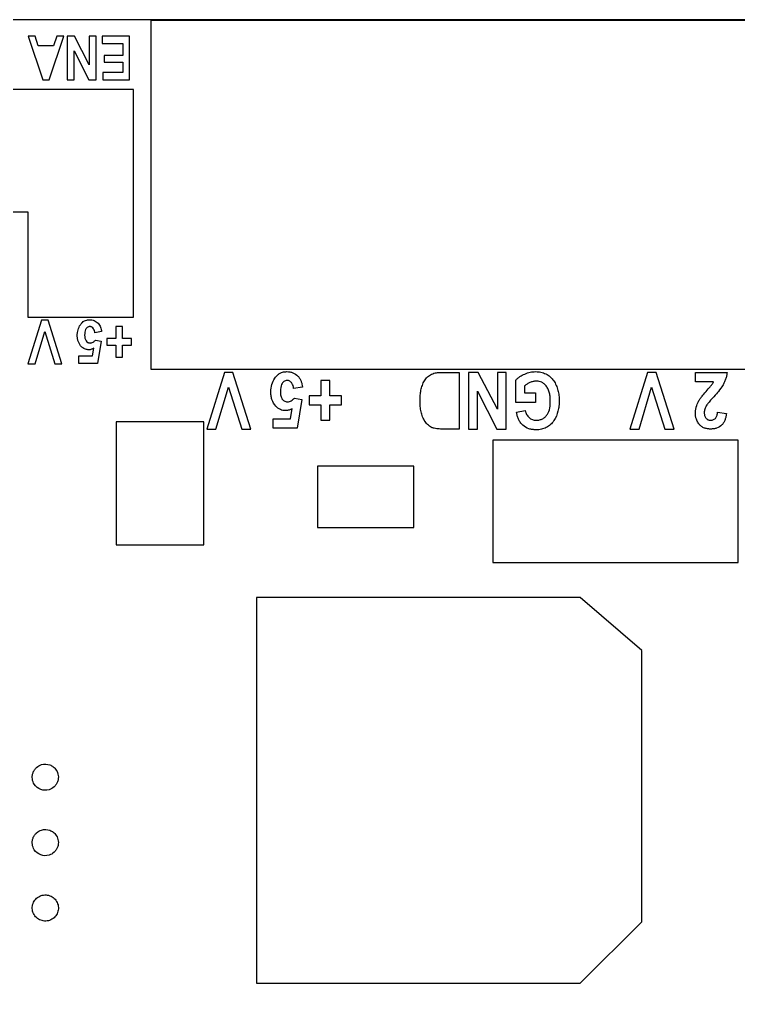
# Model space of a CAD drawing. Header units: millimetres. Extents: x -165 to 165, y -165 to 165.
# Drawn here: x -39.98 to -23.49, y 82.37 to 104.69 of the extents above; entities that cross this region are included whole.
import ezdxf

# ---------------------------------------------------------------- set-up
doc = ezdxf.new("R2010")
doc.units = ezdxf.units.MM
doc.layers.get('0').update_dxf_attribs({"linetype": 'CONTINUOUS'})

msp = doc.modelspace()

# ---------------------------------------------------------------- linework, layer by layer
for p, q in [((-38.094, 97.525), (-38.25, 97.499)), ((-38.236, 97.33), (-38.107, 97.304)), ((-38.303, 96.967), (-38.275, 97.147)), ((-38.107, 97.304), (-38.185, 96.798)), ((-38.613, 96.798), (-38.613, 96.967)), ((-38.613, 96.967), (-38.303, 96.967)), ((-38.185, 96.798), (-38.613, 96.798)), ((-30.302, 96.591), (-29.897, 96.591)), ((-29.897, 96.591), (-29.897, 95.291)), ((-24.476, 96.372), (-24.476, 96.591)), ((-24.476, 96.591), (-23.75, 96.591)), ((-33.488, 96.254), (-33.691, 96.22)), ((-28.597, 95.899), (-28.597, 96.41)), ((-28.395, 96.28), (-28.395, 96.119)), ((-24.062, 96.372), (-24.476, 96.372)), ((-33.673, 96.001), (-33.505, 95.967)), ((-28.395, 96.119), (-28.141, 96.119)), ((-28.141, 96.119), (-28.141, 95.899)), ((-33.76, 95.528), (-33.724, 95.763)), ((-33.505, 95.967), (-33.606, 95.308)), ((-28.141, 95.899), (-28.597, 95.899)), ((-34.163, 95.308), (-34.163, 95.528)), ((-34.163, 95.528), (-33.76, 95.528)), ((-28.58, 95.68), (-28.378, 95.714)), ((-23.97, 95.68), (-23.767, 95.646)), ((-33.606, 95.308), (-34.163, 95.308)), ((-29.897, 95.291), (-30.291, 95.291))]:
    msp.add_line(p, q)
for points in [[(-58.259, 104.686), (-15.259, 104.686), (-15.259, 61.686), (-58.259, 61.686)], [(-36.968, 104.659), (-36.968, 96.662), (-20.884, 96.662), (-20.884, 104.659)], [(-39.779, 104.3), (-39.443, 103.3), (-39.297, 103.3), (-38.961, 104.3), (-39.124, 104.3), (-39.195, 104.079), (-39.545, 104.079), (-39.617, 104.3)], [(-38.221, 104.3), (-38.377, 104.3), (-38.377, 103.648), (-38.715, 104.3), (-38.883, 104.3), (-38.883, 103.3), (-38.727, 103.3), (-38.727, 103.968), (-38.384, 103.3), (-38.221, 103.3)], [(-37.455, 104.3), (-38.078, 104.3), (-38.078, 104.131), (-37.61, 104.131), (-37.61, 103.859), (-38.039, 103.859), (-38.039, 103.703), (-37.61, 103.703), (-37.61, 103.469), (-38.065, 103.469), (-38.065, 103.3), (-37.455, 103.3)], [(-37.362, 103.083), (-52.236, 103.083), (-52.236, 97.856), (-49.826, 97.856), (-49.826, 100.272), (-39.786, 100.272), (-39.786, 97.856), (-37.362, 97.856)], [(-39.319, 97.785), (-39.47, 97.785), (-39.782, 96.785), (-39.62, 96.785), (-39.399, 97.525), (-39.165, 96.785), (-39.003, 96.785)], [(-37.613, 97.642), (-37.769, 97.642), (-37.769, 97.369), (-37.977, 97.369), (-37.977, 97.214), (-37.769, 97.214), (-37.769, 96.941), (-37.613, 96.941), (-37.613, 97.214), (-37.406, 97.214), (-37.406, 97.369), (-37.613, 97.369)], [(-35.277, 96.591), (-35.683, 95.291), (-35.472, 95.291), (-35.185, 96.254), (-34.881, 95.291), (-34.67, 95.291), (-35.081, 96.591)], [(-28.817, 96.591), (-29.019, 96.591), (-29.019, 95.744), (-29.459, 96.591), (-29.678, 96.591), (-29.678, 95.291), (-29.475, 95.291), (-29.475, 96.16), (-29.028, 95.291), (-28.817, 95.291)], [(-25.377, 96.591), (-25.573, 96.591), (-25.979, 95.291), (-25.768, 95.291), (-25.481, 96.254), (-25.177, 95.291), (-24.966, 95.291)], [(-33.066, 96.406), (-33.066, 96.051), (-33.336, 96.051), (-33.336, 95.849), (-33.066, 95.849), (-33.066, 95.494), (-32.863, 95.494), (-32.863, 95.849), (-32.593, 95.849), (-32.593, 96.051), (-32.863, 96.051), (-32.863, 96.406)], [(-35.751, 95.46), (-37.763, 95.46), (-37.763, 92.634), (-35.751, 92.634)], [(-23.496, 95.038), (-29.121, 95.038), (-29.121, 92.233), (-23.496, 92.233)], [(-30.933, 94.438), (-33.14, 94.438), (-33.14, 93.035), (-30.933, 93.035)], [(-34.545, 82.583), (-27.116, 82.583), (-25.709, 83.99), (-25.709, 90.215), (-27.116, 91.424), (-34.545, 91.424)]]:
    msp.add_lwpolyline(points, close=True)
for points, knots in [([(-38.652, 97.444), (-38.652, 97.458), (-38.652, 97.469), (-38.651, 97.476), (-38.65, 97.486), (-38.649, 97.496), (-38.648, 97.507), (-38.645, 97.529), (-38.64, 97.549), (-38.634, 97.569), (-38.622, 97.609), (-38.605, 97.647), (-38.581, 97.683), (-38.567, 97.705), (-38.551, 97.724), (-38.535, 97.739), (-38.521, 97.751), (-38.506, 97.761), (-38.49, 97.77), (-38.472, 97.78), (-38.452, 97.787), (-38.431, 97.791), (-38.421, 97.794), (-38.41, 97.795), (-38.4, 97.796), (-38.393, 97.797), (-38.382, 97.797), (-38.368, 97.798)], [0, 0, 0, 0, 0.0625, 0.0625, 0.0625, 0.125, 0.125, 0.125, 0.25, 0.25, 0.25, 0.5, 0.5, 0.5, 0.642857, 0.642857, 0.642857, 0.75, 0.75, 0.75, 0.875, 0.875, 0.875, 0.9375, 0.9375, 0.9375, 1, 1, 1, 1]), ([(-38.368, 97.798), (-38.356, 97.798), (-38.347, 97.797), (-38.341, 97.797), (-38.333, 97.796), (-38.325, 97.795), (-38.315, 97.793), (-38.296, 97.79), (-38.279, 97.785), (-38.263, 97.779), (-38.23, 97.766), (-38.201, 97.746), (-38.175, 97.719), (-38.163, 97.706), (-38.152, 97.692), (-38.143, 97.677), (-38.134, 97.663), (-38.126, 97.647), (-38.119, 97.629), (-38.113, 97.614), (-38.108, 97.597), (-38.103, 97.578), (-38.1, 97.564), (-38.097, 97.547), (-38.094, 97.525)], [0, 0, 0, 0, 0.0625, 0.0625, 0.0625, 0.125, 0.125, 0.125, 0.25, 0.25, 0.25, 0.5, 0.5, 0.5, 0.625, 0.625, 0.625, 0.75, 0.75, 0.75, 0.875, 0.875, 0.875, 1, 1, 1, 1]), ([(-38.365, 97.642), (-38.372, 97.642), (-38.377, 97.641), (-38.381, 97.641), (-38.386, 97.64), (-38.391, 97.638), (-38.396, 97.637), (-38.405, 97.633), (-38.415, 97.628), (-38.423, 97.621), (-38.432, 97.614), (-38.441, 97.605), (-38.448, 97.595), (-38.453, 97.588), (-38.458, 97.58), (-38.462, 97.572), (-38.47, 97.555), (-38.476, 97.534), (-38.479, 97.511), (-38.482, 97.494), (-38.483, 97.473), (-38.483, 97.448)], [0, 0, 0, 0, 0.0625, 0.0625, 0.0625, 0.125, 0.125, 0.125, 0.25, 0.25, 0.25, 0.392857, 0.392857, 0.392857, 0.5, 0.5, 0.5, 0.75, 0.75, 0.75, 1, 1, 1, 1]), ([(-38.25, 97.499), (-38.251, 97.51), (-38.252, 97.519), (-38.253, 97.524), (-38.255, 97.533), (-38.257, 97.541), (-38.259, 97.548), (-38.265, 97.565), (-38.272, 97.58), (-38.281, 97.593), (-38.291, 97.607), (-38.303, 97.619), (-38.318, 97.628), (-38.325, 97.633), (-38.333, 97.636), (-38.34, 97.638), (-38.346, 97.64), (-38.354, 97.641), (-38.365, 97.642)], [0, 0, 0, 0, 0.125, 0.125, 0.125, 0.25, 0.25, 0.25, 0.5, 0.5, 0.5, 0.75, 0.75, 0.75, 0.875, 0.875, 0.875, 1, 1, 1, 1]), ([(-38.562, 97.186), (-38.573, 97.198), (-38.58, 97.207), (-38.585, 97.213), (-38.591, 97.222), (-38.598, 97.232), (-38.604, 97.243), (-38.615, 97.262), (-38.624, 97.283), (-38.632, 97.306), (-38.639, 97.327), (-38.644, 97.35), (-38.648, 97.375), (-38.649, 97.387), (-38.65, 97.398), (-38.651, 97.409), (-38.652, 97.417), (-38.652, 97.429), (-38.652, 97.444)], [0, 0, 0, 0, 0.125, 0.125, 0.125, 0.25, 0.25, 0.25, 0.5, 0.5, 0.5, 0.75, 0.75, 0.75, 0.875, 0.875, 0.875, 1, 1, 1, 1]), ([(-38.483, 97.448), (-38.483, 97.419), (-38.481, 97.396), (-38.477, 97.378), (-38.472, 97.351), (-38.463, 97.33), (-38.45, 97.313), (-38.439, 97.297), (-38.426, 97.286), (-38.411, 97.278), (-38.405, 97.274), (-38.398, 97.272), (-38.391, 97.27), (-38.385, 97.268), (-38.38, 97.267), (-38.375, 97.266), (-38.372, 97.266), (-38.366, 97.266), (-38.359, 97.265)], [0, 0, 0, 0, 0.285714, 0.285714, 0.285714, 0.571429, 0.571429, 0.571429, 0.785714, 0.785714, 0.785714, 0.871429, 0.871429, 0.871429, 0.935714, 0.935714, 0.935714, 1, 1, 1, 1]), ([(-38.359, 97.265), (-38.351, 97.266), (-38.345, 97.266), (-38.341, 97.267), (-38.336, 97.267), (-38.33, 97.269), (-38.324, 97.27), (-38.312, 97.273), (-38.301, 97.278), (-38.291, 97.284), (-38.28, 97.29), (-38.271, 97.297), (-38.261, 97.305), (-38.255, 97.31), (-38.246, 97.319), (-38.236, 97.33)], [0, 0, 0, 0, 0.125, 0.125, 0.125, 0.25, 0.25, 0.25, 0.5, 0.5, 0.5, 0.75, 0.75, 0.75, 0.9999999, 0.9999999, 0.9999999, 0.9999999]), ([(-38.389, 97.11), (-38.4, 97.11), (-38.408, 97.11), (-38.413, 97.111), (-38.421, 97.111), (-38.429, 97.113), (-38.437, 97.114), (-38.455, 97.118), (-38.47, 97.123), (-38.484, 97.129), (-38.498, 97.135), (-38.512, 97.143), (-38.526, 97.154), (-38.533, 97.159), (-38.539, 97.164), (-38.545, 97.169), (-38.549, 97.173), (-38.555, 97.179), (-38.562, 97.186)], [0, 0, 0, 0, 0.125, 0.125, 0.125, 0.25, 0.25, 0.25, 0.5, 0.5, 0.5, 0.75, 0.75, 0.75, 0.875, 0.875, 0.875, 1, 1, 1, 1]), ([(-38.275, 97.147), (-38.287, 97.14), (-38.295, 97.135), (-38.301, 97.132), (-38.311, 97.127), (-38.32, 97.123), (-38.329, 97.12), (-38.339, 97.116), (-38.349, 97.114), (-38.359, 97.112), (-38.365, 97.111), (-38.375, 97.11), (-38.389, 97.11)], [0, 0, 0, 0, 0.25, 0.25, 0.25, 0.5, 0.5, 0.5, 0.75, 0.75, 0.75, 1, 1, 1, 1]), ([(-34.214, 96.149), (-34.214, 96.262), (-34.183, 96.366), (-34.122, 96.459), (-34.112, 96.474), (-34.103, 96.487), (-34.094, 96.497), (-34.084, 96.509), (-34.073, 96.52), (-34.061, 96.531), (-34.043, 96.547), (-34.024, 96.561), (-34.003, 96.572), (-33.979, 96.584), (-33.953, 96.594), (-33.926, 96.6), (-33.903, 96.605), (-33.875, 96.608), (-33.845, 96.608)], [0, 0, 0, 0, 0.5, 0.5, 0.5, 0.571429, 0.571429, 0.571429, 0.642857, 0.642857, 0.642857, 0.75, 0.75, 0.75, 0.875, 0.875, 0.875, 1, 1, 1, 1]), ([(-33.845, 96.608), (-33.823, 96.609), (-33.8, 96.607), (-33.775, 96.602), (-33.752, 96.598), (-33.729, 96.592), (-33.708, 96.584), (-33.665, 96.566), (-33.627, 96.541), (-33.594, 96.506), (-33.578, 96.489), (-33.564, 96.471), (-33.551, 96.451), (-33.54, 96.433), (-33.53, 96.412), (-33.521, 96.389), (-33.513, 96.369), (-33.506, 96.347), (-33.5, 96.322), (-33.494, 96.299), (-33.49, 96.276), (-33.488, 96.254)], [0, 0, 0, 0, 0.125, 0.125, 0.125, 0.25, 0.25, 0.25, 0.5, 0.5, 0.5, 0.625, 0.625, 0.625, 0.75, 0.75, 0.75, 0.875, 0.875, 0.875, 1, 1, 1, 1]), ([(-30.792, 95.955), (-30.792, 95.98), (-30.791, 95.999), (-30.791, 96.012), (-30.79, 96.032), (-30.789, 96.051), (-30.787, 96.069), (-30.784, 96.108), (-30.778, 96.146), (-30.771, 96.182), (-30.762, 96.221), (-30.752, 96.257), (-30.739, 96.292), (-30.725, 96.332), (-30.709, 96.366), (-30.691, 96.396), (-30.671, 96.43), (-30.648, 96.459), (-30.62, 96.486), (-30.591, 96.513), (-30.559, 96.534), (-30.525, 96.55), (-30.508, 96.558), (-30.49, 96.565), (-30.472, 96.571), (-30.455, 96.576), (-30.437, 96.58), (-30.416, 96.583), (-30.397, 96.586), (-30.378, 96.588), (-30.359, 96.589), (-30.346, 96.59), (-30.327, 96.591), (-30.302, 96.591)], [0, 0, 0, 0, 0.0625, 0.0625, 0.0625, 0.125, 0.125, 0.125, 0.25, 0.25, 0.25, 0.375, 0.375, 0.375, 0.5, 0.5, 0.5, 0.625, 0.625, 0.625, 0.75, 0.75, 0.75, 0.8125, 0.8125, 0.8125, 0.875, 0.875, 0.875, 0.9375, 0.9375, 0.9375, 1, 1, 1, 1]), ([(-28.597, 96.41), (-28.588, 96.42), (-28.581, 96.428), (-28.576, 96.433), (-28.568, 96.441), (-28.56, 96.448), (-28.552, 96.455), (-28.538, 96.467), (-28.521, 96.48), (-28.501, 96.493), (-28.468, 96.516), (-28.431, 96.536), (-28.389, 96.554), (-28.349, 96.571), (-28.309, 96.585), (-28.268, 96.594), (-28.245, 96.599), (-28.224, 96.603), (-28.205, 96.605), (-28.191, 96.606), (-28.169, 96.607), (-28.141, 96.608)], [0, 0, 0, 0, 0.0625, 0.0625, 0.0625, 0.125, 0.125, 0.125, 0.25, 0.25, 0.25, 0.5, 0.5, 0.5, 0.75, 0.75, 0.75, 0.875, 0.875, 0.875, 1, 1, 1, 1]), ([(-28.141, 96.608), (-28.115, 96.608), (-28.095, 96.607), (-28.081, 96.605), (-28.061, 96.604), (-28.041, 96.6), (-28.021, 96.596), (-27.98, 96.587), (-27.942, 96.574), (-27.907, 96.556), (-27.87, 96.538), (-27.837, 96.516), (-27.807, 96.489), (-27.793, 96.477), (-27.779, 96.463), (-27.764, 96.446), (-27.75, 96.43), (-27.738, 96.415), (-27.727, 96.399), (-27.706, 96.368), (-27.686, 96.333), (-27.668, 96.293), (-27.652, 96.258), (-27.639, 96.22), (-27.629, 96.179), (-27.62, 96.143), (-27.613, 96.103), (-27.608, 96.06), (-27.605, 96.039), (-27.604, 96.019), (-27.603, 96), (-27.602, 95.986), (-27.601, 95.966), (-27.601, 95.94)], [0, 0, 0, 0, 0.0625, 0.0625, 0.0625, 0.125, 0.125, 0.125, 0.25, 0.25, 0.25, 0.375, 0.375, 0.375, 0.4375, 0.4375, 0.4375, 0.5, 0.5, 0.5, 0.625, 0.625, 0.625, 0.75, 0.75, 0.75, 0.875, 0.875, 0.875, 0.9375, 0.9375, 0.9375, 1, 1, 1, 1]), ([(-23.75, 96.591), (-23.755, 96.556), (-23.759, 96.529), (-23.762, 96.511), (-23.768, 96.485), (-23.775, 96.459), (-23.784, 96.433), (-23.793, 96.406), (-23.803, 96.381), (-23.815, 96.357), (-23.826, 96.335), (-23.839, 96.311), (-23.855, 96.286), (-23.877, 96.25), (-23.909, 96.206), (-23.951, 96.155), (-23.976, 96.123), (-24.012, 96.082), (-24.057, 96.032)], [0, 0, 0, 0, 0.125, 0.125, 0.125, 0.25, 0.25, 0.25, 0.375, 0.375, 0.375, 0.5, 0.5, 0.5, 0.75, 0.75, 0.75, 1, 1, 1, 1]), ([(-33.841, 96.406), (-33.868, 96.406), (-33.894, 96.397), (-33.917, 96.379), (-33.926, 96.371), (-33.936, 96.361), (-33.945, 96.349), (-33.953, 96.339), (-33.96, 96.327), (-33.966, 96.314), (-33.985, 96.275), (-33.994, 96.221), (-33.995, 96.154)], [0, 0, 0, 0, 0.25, 0.25, 0.25, 0.375, 0.375, 0.375, 0.5, 0.5, 0.5, 1, 1, 1, 1]), ([(-33.691, 96.22), (-33.696, 96.27), (-33.709, 96.311), (-33.732, 96.342), (-33.745, 96.361), (-33.761, 96.375), (-33.779, 96.387), (-33.798, 96.4), (-33.819, 96.406), (-33.841, 96.406)], [0, 0, 0, 0, 0.5, 0.5, 0.5, 0.75, 0.75, 0.75, 1, 1, 1, 1]), ([(-28.128, 96.389), (-28.144, 96.388), (-28.156, 96.388), (-28.165, 96.387), (-28.176, 96.385), (-28.188, 96.383), (-28.201, 96.38), (-28.225, 96.375), (-28.248, 96.368), (-28.271, 96.358), (-28.294, 96.348), (-28.315, 96.337), (-28.336, 96.324), (-28.346, 96.318), (-28.356, 96.311), (-28.366, 96.303), (-28.373, 96.298), (-28.382, 96.291), (-28.395, 96.28)], [0, 0, 0, 0, 0.125, 0.125, 0.125, 0.25, 0.25, 0.25, 0.5, 0.5, 0.5, 0.75, 0.75, 0.75, 0.875, 0.875, 0.875, 1, 1, 1, 1]), ([(-27.901, 96.283), (-27.911, 96.294), (-27.918, 96.303), (-27.923, 96.308), (-27.93, 96.315), (-27.938, 96.322), (-27.947, 96.329), (-27.964, 96.343), (-27.982, 96.355), (-28.002, 96.363), (-28.021, 96.372), (-28.041, 96.379), (-28.063, 96.383), (-28.075, 96.385), (-28.085, 96.387), (-28.096, 96.388), (-28.103, 96.388), (-28.114, 96.389), (-28.128, 96.389)], [0, 0, 0, 0, 0.125, 0.125, 0.125, 0.25, 0.25, 0.25, 0.5, 0.5, 0.5, 0.75, 0.75, 0.75, 0.875, 0.875, 0.875, 1, 1, 1, 1]), ([(-27.804, 95.926), (-27.804, 95.954), (-27.805, 95.975), (-27.806, 95.989), (-27.806, 96), (-27.807, 96.01), (-27.808, 96.021), (-27.811, 96.054), (-27.816, 96.085), (-27.823, 96.113), (-27.831, 96.146), (-27.841, 96.176), (-27.853, 96.203), (-27.86, 96.218), (-27.867, 96.232), (-27.874, 96.245), (-27.88, 96.254), (-27.889, 96.267), (-27.901, 96.283)], [0, 0, 0, 0, 0.166667, 0.166667, 0.166667, 0.25, 0.25, 0.25, 0.5, 0.5, 0.5, 0.75, 0.75, 0.75, 0.875, 0.875, 0.875, 1, 1, 1, 1]), ([(-24.232, 96.155), (-24.196, 96.196), (-24.165, 96.23), (-24.141, 96.259), (-24.122, 96.28), (-24.108, 96.298), (-24.097, 96.313), (-24.091, 96.322), (-24.084, 96.332), (-24.078, 96.342), (-24.075, 96.348), (-24.069, 96.358), (-24.062, 96.372)], [0, 0, 0, 0, 0.5, 0.5, 0.5, 0.75, 0.75, 0.75, 0.875, 0.875, 0.875, 1, 1, 1, 1]), ([(-34.097, 95.813), (-34.137, 95.857), (-34.168, 95.909), (-34.188, 95.969), (-34.197, 95.996), (-34.203, 96.026), (-34.208, 96.058), (-34.212, 96.088), (-34.214, 96.119), (-34.214, 96.149)], [0, 0, 0, 0, 0.5, 0.5, 0.5, 0.75, 0.75, 0.75, 1, 1, 1, 1]), ([(-33.995, 96.154), (-33.994, 96.124), (-33.992, 96.097), (-33.989, 96.073), (-33.986, 96.06), (-33.983, 96.046), (-33.979, 96.034), (-33.974, 96.019), (-33.969, 96.007), (-33.964, 95.997), (-33.96, 95.99), (-33.956, 95.984), (-33.951, 95.977), (-33.946, 95.97), (-33.941, 95.964), (-33.937, 95.96), (-33.928, 95.951), (-33.92, 95.944), (-33.91, 95.938), (-33.899, 95.931), (-33.887, 95.925), (-33.873, 95.921), (-33.859, 95.918), (-33.846, 95.916), (-33.833, 95.916)], [0, 0, 0, 0, 0.25, 0.25, 0.25, 0.375, 0.375, 0.375, 0.5, 0.5, 0.5, 0.571429, 0.571429, 0.571429, 0.642857, 0.642857, 0.642857, 0.75, 0.75, 0.75, 0.875, 0.875, 0.875, 1, 1, 1, 1]), ([(-33.833, 95.916), (-33.802, 95.916), (-33.772, 95.924), (-33.744, 95.94), (-33.731, 95.948), (-33.718, 95.957), (-33.706, 95.967), (-33.696, 95.976), (-33.685, 95.987), (-33.673, 96.001)], [0, 0, 0, 0, 0.5, 0.5, 0.5, 0.75, 0.75, 0.75, 1, 1, 1, 1]), ([(-24.476, 95.653), (-24.476, 95.669), (-24.476, 95.681), (-24.475, 95.689), (-24.475, 95.7), (-24.474, 95.712), (-24.472, 95.724), (-24.469, 95.749), (-24.464, 95.773), (-24.458, 95.795), (-24.446, 95.84), (-24.428, 95.884), (-24.405, 95.927), (-24.393, 95.95), (-24.38, 95.97), (-24.368, 95.989), (-24.356, 96.005), (-24.342, 96.024), (-24.325, 96.046), (-24.303, 96.074), (-24.272, 96.111), (-24.232, 96.155)], [0, 0, 0, 0, 0.0625, 0.0625, 0.0625, 0.125, 0.125, 0.125, 0.25, 0.25, 0.25, 0.5, 0.5, 0.5, 0.625, 0.625, 0.625, 0.75, 0.75, 0.75, 1, 1, 1, 1]), ([(-24.057, 96.032), (-24.095, 95.989), (-24.124, 95.956), (-24.145, 95.931), (-24.156, 95.919), (-24.167, 95.905), (-24.179, 95.889), (-24.187, 95.881), (-24.193, 95.872), (-24.199, 95.864), (-24.209, 95.851), (-24.218, 95.838), (-24.227, 95.824)], [0, 0, 0, 0, 0.5, 0.5, 0.5, 0.7, 0.7, 0.7, 0.82, 0.82, 0.82, 1, 1, 1, 1]), ([(-33.872, 95.714), (-33.893, 95.713), (-33.914, 95.715), (-33.935, 95.72), (-33.957, 95.724), (-33.977, 95.731), (-33.995, 95.739), (-34.014, 95.747), (-34.032, 95.758), (-34.05, 95.771), (-34.067, 95.784), (-34.083, 95.798), (-34.097, 95.813)], [0, 0, 0, 0, 0.25, 0.25, 0.25, 0.5, 0.5, 0.5, 0.75, 0.75, 0.75, 1, 1, 1, 1]), ([(-33.724, 95.763), (-33.749, 95.746), (-33.772, 95.734), (-33.794, 95.727), (-33.819, 95.718), (-33.845, 95.714), (-33.872, 95.714)], [0, 0, 0, 0, 0.5, 0.5, 0.5, 1, 1, 1, 1]), ([(-30.291, 95.291), (-30.316, 95.292), (-30.336, 95.292), (-30.35, 95.293), (-30.37, 95.294), (-30.39, 95.296), (-30.41, 95.298), (-30.429, 95.3), (-30.449, 95.304), (-30.468, 95.309), (-30.48, 95.312), (-30.49, 95.315), (-30.497, 95.317), (-30.506, 95.32), (-30.515, 95.324), (-30.525, 95.329), (-30.559, 95.346), (-30.591, 95.369), (-30.621, 95.399), (-30.649, 95.427), (-30.673, 95.458), (-30.694, 95.493), (-30.712, 95.524), (-30.728, 95.56), (-30.743, 95.602), (-30.755, 95.637), (-30.765, 95.676), (-30.773, 95.717), (-30.78, 95.756), (-30.785, 95.795), (-30.788, 95.835), (-30.79, 95.865), (-30.791, 95.891), (-30.792, 95.915), (-30.792, 95.924), (-30.792, 95.937), (-30.792, 95.955)], [0, 0, 0, 0, 0.0625, 0.0625, 0.0625, 0.125, 0.125, 0.125, 0.1875, 0.1875, 0.1875, 0.21875, 0.21875, 0.21875, 0.25, 0.25, 0.25, 0.375, 0.375, 0.375, 0.5, 0.5, 0.5, 0.625, 0.625, 0.625, 0.75, 0.75, 0.75, 0.875, 0.875, 0.875, 0.958333, 0.958333, 0.958333, 1, 1, 1, 1]), ([(-27.601, 95.94), (-27.601, 95.913), (-27.602, 95.893), (-27.603, 95.88), (-27.603, 95.861), (-27.605, 95.841), (-27.607, 95.82), (-27.612, 95.778), (-27.619, 95.739), (-27.628, 95.703), (-27.647, 95.623), (-27.679, 95.55), (-27.723, 95.485), (-27.746, 95.451), (-27.772, 95.42), (-27.8, 95.394), (-27.831, 95.366), (-27.863, 95.343), (-27.898, 95.326), (-27.933, 95.308), (-27.971, 95.295), (-28.01, 95.286), (-28.028, 95.283), (-28.048, 95.28), (-28.069, 95.277), (-28.084, 95.276), (-28.104, 95.275), (-28.129, 95.275)], [0, 0, 0, 0, 0.0625, 0.0625, 0.0625, 0.125, 0.125, 0.125, 0.25, 0.25, 0.25, 0.5, 0.5, 0.5, 0.625, 0.625, 0.625, 0.75, 0.75, 0.75, 0.875, 0.875, 0.875, 0.9375, 0.9375, 0.9375, 1, 1, 1, 1]), ([(-28.126, 95.494), (-28.109, 95.494), (-28.097, 95.495), (-28.088, 95.496), (-28.076, 95.497), (-28.063, 95.499), (-28.05, 95.502), (-28.025, 95.508), (-28.001, 95.517), (-27.979, 95.529), (-27.958, 95.541), (-27.937, 95.556), (-27.918, 95.574), (-27.9, 95.592), (-27.883, 95.611), (-27.87, 95.633), (-27.846, 95.671), (-27.828, 95.719), (-27.817, 95.775), (-27.812, 95.799), (-27.809, 95.824), (-27.807, 95.85), (-27.805, 95.868), (-27.804, 95.894), (-27.804, 95.926)], [0, 0, 0, 0, 0.0625, 0.0625, 0.0625, 0.125, 0.125, 0.125, 0.25, 0.25, 0.25, 0.375, 0.375, 0.375, 0.5, 0.5, 0.5, 0.75, 0.75, 0.75, 0.875, 0.875, 0.875, 1, 1, 1, 1]), ([(-24.227, 95.824), (-24.236, 95.808), (-24.242, 95.796), (-24.246, 95.787), (-24.252, 95.775), (-24.257, 95.762), (-24.261, 95.748), (-24.266, 95.734), (-24.269, 95.72), (-24.271, 95.708), (-24.272, 95.698), (-24.273, 95.684), (-24.274, 95.666)], [0, 0, 0, 0, 0.25, 0.25, 0.25, 0.5, 0.5, 0.5, 0.75, 0.75, 0.75, 1, 1, 1, 1]), ([(-28.129, 95.275), (-28.147, 95.275), (-28.161, 95.275), (-28.171, 95.276), (-28.185, 95.277), (-28.199, 95.278), (-28.212, 95.28), (-28.241, 95.284), (-28.269, 95.29), (-28.294, 95.298), (-28.349, 95.316), (-28.397, 95.344), (-28.438, 95.382), (-28.458, 95.401), (-28.477, 95.422), (-28.493, 95.446), (-28.509, 95.469), (-28.523, 95.494), (-28.534, 95.519), (-28.545, 95.545), (-28.555, 95.571), (-28.562, 95.598), (-28.568, 95.617), (-28.574, 95.645), (-28.58, 95.68)], [0, 0, 0, 0, 0.0625, 0.0625, 0.0625, 0.125, 0.125, 0.125, 0.25, 0.25, 0.25, 0.5, 0.5, 0.5, 0.625, 0.625, 0.625, 0.75, 0.75, 0.75, 0.875, 0.875, 0.875, 1, 1, 1, 1]), ([(-28.378, 95.714), (-28.373, 95.695), (-28.369, 95.68), (-28.365, 95.67), (-28.36, 95.657), (-28.354, 95.643), (-28.347, 95.628), (-28.34, 95.615), (-28.332, 95.602), (-28.323, 95.59), (-28.313, 95.577), (-28.303, 95.566), (-28.292, 95.556), (-28.269, 95.536), (-28.244, 95.52), (-28.215, 95.509), (-28.202, 95.504), (-28.188, 95.5), (-28.171, 95.498), (-28.16, 95.496), (-28.145, 95.494), (-28.126, 95.494)], [0, 0, 0, 0, 0.125, 0.125, 0.125, 0.25, 0.25, 0.25, 0.375, 0.375, 0.375, 0.5, 0.5, 0.5, 0.75, 0.75, 0.75, 0.875, 0.875, 0.875, 1, 1, 1, 1]), ([(-24.131, 95.291), (-24.146, 95.292), (-24.158, 95.292), (-24.166, 95.293), (-24.177, 95.293), (-24.188, 95.295), (-24.201, 95.297), (-24.226, 95.301), (-24.249, 95.306), (-24.269, 95.314), (-24.282, 95.319), (-24.294, 95.325), (-24.305, 95.33), (-24.316, 95.336), (-24.328, 95.344), (-24.339, 95.352), (-24.356, 95.365), (-24.37, 95.378), (-24.383, 95.394), (-24.403, 95.418), (-24.42, 95.444), (-24.435, 95.472), (-24.442, 95.486), (-24.448, 95.5), (-24.453, 95.515), (-24.461, 95.536), (-24.467, 95.559), (-24.471, 95.583), (-24.473, 95.595), (-24.474, 95.607), (-24.475, 95.618), (-24.476, 95.626), (-24.476, 95.637), (-24.476, 95.653)], [0, 0, 0, 0, 0.0625, 0.0625, 0.0625, 0.125, 0.125, 0.125, 0.25, 0.25, 0.25, 0.321429, 0.321429, 0.321429, 0.392857, 0.392857, 0.392857, 0.5, 0.5, 0.5, 0.666667, 0.666667, 0.666667, 0.75, 0.75, 0.75, 0.875, 0.875, 0.875, 0.9375, 0.9375, 0.9375, 1, 1, 1, 1]), ([(-24.274, 95.666), (-24.273, 95.652), (-24.273, 95.641), (-24.272, 95.634), (-24.271, 95.623), (-24.269, 95.612), (-24.267, 95.602), (-24.261, 95.58), (-24.252, 95.56), (-24.239, 95.545), (-24.225, 95.528), (-24.209, 95.515), (-24.189, 95.506), (-24.179, 95.502), (-24.169, 95.499), (-24.158, 95.497), (-24.151, 95.496), (-24.14, 95.495), (-24.126, 95.494)], [0, 0, 0, 0, 0.125, 0.125, 0.125, 0.25, 0.25, 0.25, 0.5, 0.5, 0.5, 0.75, 0.75, 0.75, 0.875, 0.875, 0.875, 1, 1, 1, 1]), ([(-23.767, 95.646), (-23.769, 95.63), (-23.771, 95.619), (-23.772, 95.611), (-23.773, 95.599), (-23.775, 95.588), (-23.778, 95.576), (-23.784, 95.55), (-23.79, 95.527), (-23.797, 95.507), (-23.806, 95.484), (-23.816, 95.463), (-23.827, 95.443), (-23.841, 95.421), (-23.855, 95.402), (-23.87, 95.387), (-23.904, 95.353), (-23.944, 95.328), (-23.99, 95.313), (-24.012, 95.305), (-24.035, 95.3), (-24.06, 95.296), (-24.071, 95.295), (-24.083, 95.293), (-24.095, 95.293), (-24.103, 95.292), (-24.115, 95.292), (-24.131, 95.291)], [0, 0, 0, 0, 0.0625, 0.0625, 0.0625, 0.125, 0.125, 0.125, 0.25, 0.25, 0.25, 0.375, 0.375, 0.375, 0.5, 0.5, 0.5, 0.75, 0.75, 0.75, 0.875, 0.875, 0.875, 0.9375, 0.9375, 0.9375, 1, 1, 1, 1]), ([(-24.126, 95.494), (-24.111, 95.495), (-24.099, 95.496), (-24.092, 95.497), (-24.081, 95.499), (-24.07, 95.502), (-24.059, 95.507), (-24.039, 95.516), (-24.021, 95.53), (-24.007, 95.55), (-23.995, 95.567), (-23.986, 95.587), (-23.98, 95.612), (-23.977, 95.623), (-23.975, 95.634), (-23.973, 95.646), (-23.972, 95.653), (-23.971, 95.665), (-23.97, 95.68)], [0, 0, 0, 0, 0.125, 0.125, 0.125, 0.25, 0.25, 0.25, 0.5, 0.5, 0.5, 0.75, 0.75, 0.75, 0.875, 0.875, 0.875, 1, 1, 1, 1]), ([(-39.489, 87.025), (-39.551, 87.048), (-39.601, 87.088), (-39.637, 87.143), (-39.661, 87.181), (-39.676, 87.222), (-39.682, 87.265), (-39.685, 87.289), (-39.686, 87.313), (-39.683, 87.338), (-39.681, 87.363), (-39.675, 87.387), (-39.667, 87.41), (-39.658, 87.433), (-39.647, 87.455), (-39.632, 87.476), (-39.618, 87.497), (-39.602, 87.515), (-39.585, 87.53), (-39.551, 87.56), (-39.513, 87.581), (-39.471, 87.594), (-39.407, 87.613), (-39.344, 87.611), (-39.281, 87.588)], [0, 0, 0, 0, 0.125, 0.125, 0.125, 0.1875, 0.1875, 0.1875, 0.21875, 0.21875, 0.21875, 0.25, 0.25, 0.25, 0.28125, 0.28125, 0.28125, 0.3125, 0.3125, 0.3125, 0.375, 0.375, 0.375, 0.5, 0.5, 0.5, 0.5]), ([(-39.281, 87.588), (-39.254, 87.578), (-39.229, 87.564), (-39.206, 87.547), (-39.177, 87.526), (-39.153, 87.5), (-39.133, 87.469), (-39.109, 87.432), (-39.094, 87.391), (-39.088, 87.347), (-39.085, 87.323), (-39.084, 87.299), (-39.087, 87.275), (-39.089, 87.25), (-39.095, 87.226), (-39.103, 87.203), (-39.112, 87.179), (-39.124, 87.157), (-39.138, 87.137), (-39.152, 87.116), (-39.168, 87.098), (-39.185, 87.083), (-39.219, 87.053), (-39.257, 87.032), (-39.299, 87.019), (-39.363, 87), (-39.426, 87.002), (-39.489, 87.025)], [0, 0, 0, 0, 0.0625, 0.0625, 0.0625, 0.125, 0.125, 0.125, 0.1875, 0.1875, 0.1875, 0.21875, 0.21875, 0.21875, 0.25, 0.25, 0.25, 0.28125, 0.28125, 0.28125, 0.3125, 0.3125, 0.3125, 0.375, 0.375, 0.375, 0.5, 0.5, 0.5, 0.5]), ([(-39.489, 85.525), (-39.551, 85.548), (-39.601, 85.588), (-39.637, 85.643), (-39.661, 85.681), (-39.676, 85.722), (-39.682, 85.765), (-39.685, 85.789), (-39.686, 85.813), (-39.683, 85.838), (-39.681, 85.863), (-39.675, 85.887), (-39.667, 85.91), (-39.658, 85.933), (-39.647, 85.955), (-39.632, 85.976), (-39.618, 85.997), (-39.602, 86.015), (-39.585, 86.03), (-39.551, 86.06), (-39.513, 86.081), (-39.471, 86.094), (-39.407, 86.113), (-39.344, 86.111), (-39.281, 86.088)], [0, 0, 0, 0, 0.125, 0.125, 0.125, 0.1875, 0.1875, 0.1875, 0.21875, 0.21875, 0.21875, 0.25, 0.25, 0.25, 0.28125, 0.28125, 0.28125, 0.3125, 0.3125, 0.3125, 0.375, 0.375, 0.375, 0.5, 0.5, 0.5, 0.5]), ([(-39.281, 86.088), (-39.254, 86.078), (-39.229, 86.064), (-39.206, 86.047), (-39.177, 86.026), (-39.153, 86), (-39.133, 85.969), (-39.109, 85.932), (-39.094, 85.891), (-39.088, 85.847), (-39.085, 85.823), (-39.084, 85.799), (-39.087, 85.775), (-39.089, 85.75), (-39.095, 85.726), (-39.103, 85.703), (-39.112, 85.679), (-39.124, 85.657), (-39.138, 85.637), (-39.152, 85.616), (-39.168, 85.598), (-39.185, 85.583), (-39.219, 85.553), (-39.257, 85.532), (-39.299, 85.519), (-39.363, 85.5), (-39.426, 85.502), (-39.489, 85.525)], [0, 0, 0, 0, 0.0625, 0.0625, 0.0625, 0.125, 0.125, 0.125, 0.1875, 0.1875, 0.1875, 0.21875, 0.21875, 0.21875, 0.25, 0.25, 0.25, 0.28125, 0.28125, 0.28125, 0.3125, 0.3125, 0.3125, 0.375, 0.375, 0.375, 0.5, 0.5, 0.5, 0.5]), ([(-39.489, 84.025), (-39.526, 84.039), (-39.56, 84.059), (-39.589, 84.086), (-39.618, 84.113), (-39.641, 84.144), (-39.657, 84.181), (-39.674, 84.217), (-39.683, 84.255), (-39.685, 84.294), (-39.686, 84.334), (-39.68, 84.373), (-39.667, 84.41), (-39.653, 84.447), (-39.633, 84.48), (-39.606, 84.51), (-39.579, 84.539), (-39.547, 84.562), (-39.511, 84.579), (-39.475, 84.595), (-39.437, 84.605), (-39.397, 84.606), (-39.358, 84.608), (-39.319, 84.602), (-39.281, 84.588)], [0, 0, 0, 0, 0.0625, 0.0625, 0.0625, 0.125, 0.125, 0.125, 0.1875, 0.1875, 0.1875, 0.25, 0.25, 0.25, 0.3125, 0.3125, 0.3125, 0.375, 0.375, 0.375, 0.4375, 0.4375, 0.4375, 0.5, 0.5, 0.5, 0.5]), ([(-39.281, 84.588), (-39.244, 84.574), (-39.21, 84.554), (-39.181, 84.527), (-39.152, 84.5), (-39.129, 84.468), (-39.113, 84.432), (-39.096, 84.396), (-39.087, 84.358), (-39.085, 84.318), (-39.084, 84.278), (-39.09, 84.24), (-39.104, 84.203), (-39.117, 84.166), (-39.137, 84.133), (-39.165, 84.103), (-39.191, 84.074), (-39.223, 84.051), (-39.259, 84.034), (-39.295, 84.017), (-39.333, 84.008), (-39.373, 84.006), (-39.412, 84.005), (-39.451, 84.011), (-39.489, 84.025)], [0, 0, 0, 0, 0.0625, 0.0625, 0.0625, 0.125, 0.125, 0.125, 0.1875, 0.1875, 0.1875, 0.25, 0.25, 0.25, 0.3125, 0.3125, 0.3125, 0.375, 0.375, 0.375, 0.4375, 0.4375, 0.4375, 0.5, 0.5, 0.5, 0.5])]:
    msp.add_open_spline(points, degree=3, knots=knots)

doc.saveas('drawing.dxf')
